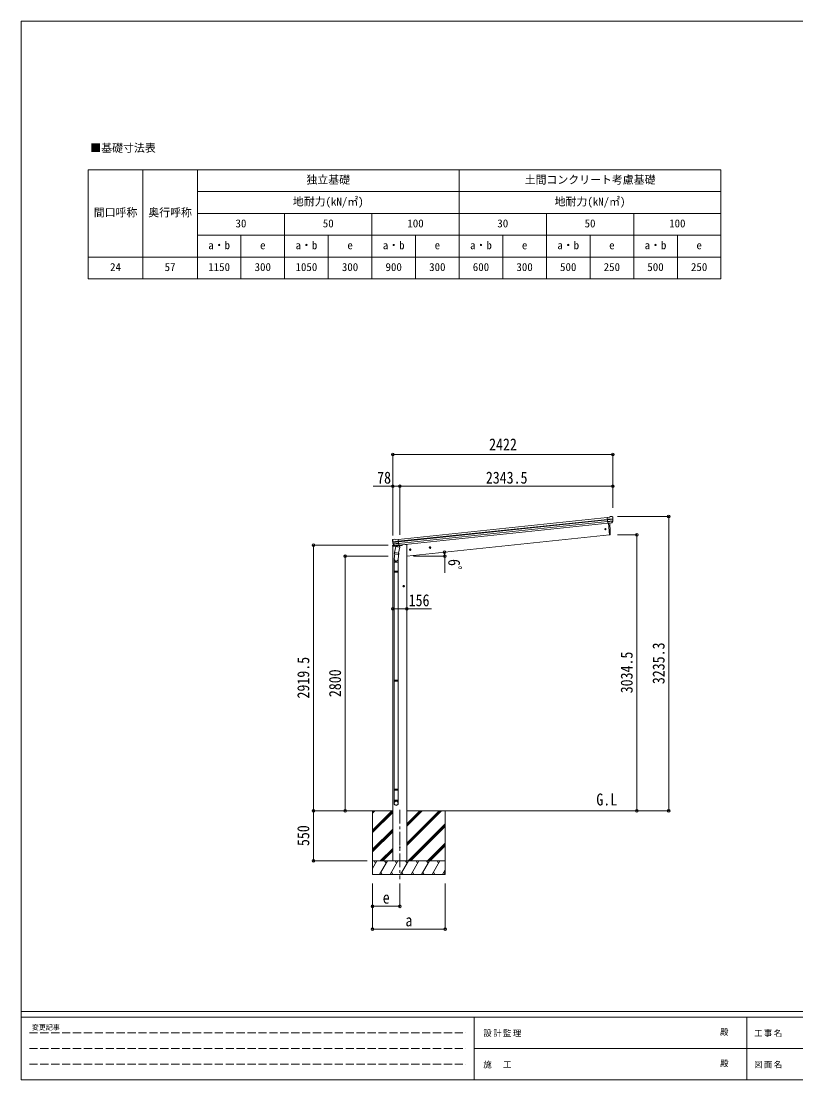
# Model space of a CAD drawing. Units: millimetres at full size, sheet at 1:30; some dimension numbers follow another scale. Extents: x -8432 to 8432, y -5820 to 5820.
# Drawn here: x -8432 to 89, y -5820 to 5820 of the extents above; entities that cross this region are included whole.
import ezdxf
from ezdxf.enums import TextEntityAlignment as Align

# ---------------------------------------------------------------- set-up
doc = ezdxf.new("R2010")
doc.units = ezdxf.units.MM
doc.header["$LTSCALE"] = 30
doc.header["$PDMODE"] = 32
doc.header["$PDSIZE"] = 30
doc.linetypes.add('CHAIN1', pattern=[8, 5, -1, 1, -1])
doc.linetypes.add('DASHED3', pattern=[4, 3, -1])
for name, color, linetype, lineweight in [('0-0_0', 7, 'Continuous', 9), ('0-1_本体', 5, 'CHAIN1', 9), ('0-3_ELV2', 4, 'Continuous', 9), ('0-6_OTH_LINE', 6, 'Continuous', 9), ('0-9_OUTLINE', 7, 'Continuous', 9), ('0-E_DET2', 7, 'Continuous', 18), ('F-0_240', 7, 'Continuous', 9)]:
    doc.layers.add(name, color=color, linetype=linetype, lineweight=lineweight)
doc.layers.add('0-7_SHAPE', color=7, linetype='Continuous')
doc.styles.add('ＭＳ ゴシック', font='')
doc.styles.get('ＭＳ ゴシック').set_extended_font_data('MS Gothic')

msp = doc.modelspace()

# ---------------------------------------------------------------- linework, layer by layer
at = {"layer": '0-0_0'}
for p, q in [((-4689.23, -2862.19), (-4345.12, -2862.19)), ((-4567.37, -2862.19), (-4567.37, -3562.19)), ((-4567.37, -3073.42), (-4356.14, -2862.19)), ((-4567.37, -2889.57), (-4539.99, -2862.19)), ((-4567.37, -2875.43), (-4554.13, -2862.19)), ((-4567.37, -3087.56), (-4345.12, -2865.32)), ((-4567.37, -3101.7), (-4345.12, -2879.46)), ((-4189.62, -2862.19), (-1873.07, -2862.19)), ((-4189.62, -3244.45), (-3807.36, -2862.19)), ((-4189.62, -3216.17), (-3835.64, -2862.19)), ((-4189.62, -3230.31), (-3821.5, -2862.19)), ((-4189.62, -3032.32), (-4019.49, -2862.19)), ((-4189.62, -3018.18), (-4033.63, -2862.19)), ((-4189.62, -3004.04), (-4047.77, -2862.19)), ((-3767.37, -2862.19), (-3767.37, -3562.19)), ((-4173.51, -3412.19), (-3767.37, -3006.05)), ((-4159.37, -3412.19), (-3767.37, -3020.2)), ((-4567.37, -3285.55), (-4345.12, -3063.3)), ((-4567.37, -3299.69), (-4345.12, -3077.45)), ((-4567.37, -3313.84), (-4345.12, -3091.59)), ((-4145.23, -3412.19), (-3767.37, -3034.34)), ((-3961.38, -3412.19), (-3767.37, -3218.19)), ((-3947.24, -3412.19), (-3767.37, -3232.33)), ((-3933.09, -3412.19), (-3767.37, -3246.47)), ((-4481.88, -3412.19), (-4345.12, -3275.43)), ((-4467.74, -3412.19), (-4345.12, -3289.58)), ((-4453.59, -3412.19), (-4345.12, -3303.72)), ((-3767.37, -3412.19), (-4567.37, -3412.19)), ((-4567.37, -3496.02), (-4518.97, -3412.19)), ((-4533.97, -3438.17), (-4548.97, -3412.19)), ((-4490.1, -3562.19), (-4403.5, -3412.19)), ((-4418.5, -3438.18), (-4433.5, -3412.19)), ((-4374.63, -3562.19), (-4288.03, -3412.19)), ((-4303.03, -3438.17), (-4318.03, -3412.19)), ((-4259.16, -3562.19), (-4172.56, -3412.19)), ((-4187.56, -3438.17), (-4202.56, -3412.19)), ((-4143.69, -3562.19), (-4057.09, -3412.19)), ((-4072.09, -3438.17), (-4087.09, -3412.19)), ((-4028.22, -3562.19), (-3941.62, -3412.19)), ((-3971.62, -3412.19), (-3956.62, -3438.17)), ((-3912.75, -3562.19), (-3826.15, -3412.19)), ((-3841.15, -3438.17), (-3856.15, -3412.19)), ((-4567.37, -3562.19), (-3767.37, -3562.19)), ((-4475.1, -3536.21), (-4460.11, -3562.19)), ((-4359.63, -3536.21), (-4344.63, -3562.19)), ((-4244.16, -3536.21), (-4229.16, -3562.19)), ((-4128.69, -3536.21), (-4113.69, -3562.19)), ((-4013.22, -3536.21), (-3998.22, -3562.19)), ((-3897.75, -3536.21), (-3882.75, -3562.19)), ((-3797.28, -3562.19), (-3767.37, -3510.38)), ((-3782.28, -3536.21), (-3767.37, -3562.04))]:
    msp.add_line(p, q, dxfattribs=at)
at = {"layer": '0-1_本体'}
msp.add_line((-4267.37, -2852.98), (-4267.37, -3612.19), dxfattribs=at)
at = {"layer": '0-3_ELV2'}
for p, q in [((-4285.21, 119.81), (-1985.8, 361.49)), ((-1959.48, 366.27), (-1986.01, 363.48)), ((-1979.22, 298.93), (-1986.01, 363.48)), ((-1983.85, 342.95), (-1924.11, 349.23)), ((-1959.48, 366.27), (-1947.88, 373.24)), ((-1946.65, 373.65), (-1933.17, 375.07)), ((-1929.5, 373.98), (-1929.51, 373.98)), ((-1929.5, 373.98), (-1924.32, 369.79)), ((-1922.94, 366.09), (-1923.25, 367.94)), ((-4283.23, 100.92), (-1983.81, 342.59)), ((-4282.8, 96.74), (-1983.37, 338.42)), ((-4280.7, 76.88), (-1981.28, 318.56)), ((-1979.53, 301.82), (-4278.94, 60.14)), ((-1923.63, 343.36), (-1983.23, 337.1)), ((-1924.47, 326.61), (-1981.5, 320.61)), ((-1925.86, 321.95), (-1981.03, 316.15)), ((-1935.87, 303.71), (-1979.24, 299.15)), ((-1979.22, 298.93), (-1969.28, 299.97)), ((-1972.34, 299.65), (-1958.95, 172.26)), ((-1969.28, 299.97), (-1969, 299.91)), ((-1969, 299.91), (-1943.67, 302.57)), ((-1943.67, 302.57), (-1943.42, 302.69)), ((-1943.42, 302.69), (-1935.73, 303.5)), ((-1934.42, 305.37), (-1924.97, 323.67)), ((-1933.36, 304.94), (-1923.24, 323.2)), ((-4342.87, 120.32), (-4346.37, 116)), ((-4342.87, 120.32), (-4342.87, 120.33)), ((-4339.51, 122.15), (-4339.51, 122.15)), ((-4311.94, 119.01), (-4285.42, 121.8)), ((-4278.64, 57.25), (-4285.42, 121.8)), ((-1958.95, 172.26), (-4189.62, -62.19)), ((-1958.95, 172.26), (-1956.9, 172.55)), ((-4347.37, 52.65), (-4348.27, 45.82)), ((-4348.27, 45.82), (-4314.54, 49.36)), ((-4347.66, 111.24), (-4347.74, 113.11)), ((-4346.37, 116), (-4347.07, 115.14)), ((-4345.12, -3412.19), (-4345.12, 46.15)), ((-4327.86, 57.01), (-4344.71, 55.24)), ((-4283.26, 101.27), (-4343, 94.99)), ((-4342.25, 89.15), (-4282.65, 95.42)), ((-4324.74, 53.59), (-4338.44, 69.35)), ((-4337.95, 72.94), (-4280.91, 78.93)), ((-4323.8, 54.23), (-4336.85, 70.17)), ((-4335.62, 68.67), (-4280.45, 74.47)), ((-4314.44, 53.49), (-4322.13, 52.68)), ((-4322.04, 52.92), (-4278.66, 57.47)), ((-4321.29, 52.67), (-4319.72, 52.84)), ((-4319.72, 52.84), (-4282.18, 56.78)), ((-4314.17, 53.42), (-4314.44, 53.49)), ((-4288.83, 56.08), (-4314.17, 53.42)), ((-4288.58, 56.2), (-4288.83, 56.08)), ((-4278.64, 57.25), (-4288.58, 56.2)), ((-4282.18, 56.78), (-4280.62, 56.95)), ((-4278.8, 58.83), (-4277.87, 58.64)), ((-4274.52, 53.57), (-4245.25, 56.64)), ((-4240.39, 64.19), (-4240.82, 60.96)), ((-4154.19, 16.45), (-4160.26, 12.04)), ((-4160.26, 12.04), (-4159.48, 4.57)), ((-4159.48, 4.57), (-4152.62, 1.52)), ((-4147.33, 13.39), (-4154.19, 16.45)), ((-3935.39, 39.44), (-3941.47, 35.03)), ((-3941.47, 35.03), (-3940.68, 27.57)), ((-3940.68, 27.57), (-3933.82, 24.51)), ((-3928.54, 36.39), (-3935.39, 39.44)), ((-4223.62, -384.24), (-4230.12, -387.99)), ((-4230.12, -387.99), (-4230.12, -395.5)), ((-4230.12, -395.5), (-4223.62, -399.25)), ((-4217.12, -387.99), (-4223.62, -384.24))]:
    msp.add_line(p, q, dxfattribs=at)
for points in [[(-4326.03, 123.57), (-4326.03, 123.57), (-4339.51, 122.15)], [(-4311.94, 119.01), (-4324.74, 123.42), (-4324.74, 123.42)], [(-4189.62, -3412.19), (-4189.62, 66.81), (-4209.62, 66.81), (-4240.47, 63.56)], [(-4152.62, 1.52), (-4146.55, 5.93), (-4147.33, 13.39)], [(-3933.82, 24.51), (-3927.75, 28.93), (-3928.54, 36.39)], [(-4223.62, -399.25), (-4217.12, -395.5), (-4217.12, -387.99)]]:
    msp.add_lwpolyline(points, dxfattribs=at)
for centre, radius in [((-2005.74, 234.81), 6.5), ((-4153.4, 8.98), 8.5), ((-4153.4, 8.98), 7.7), ((-4153.4, 8.98), 6.5), ((-3934.61, 31.98), 8.5), ((-3934.61, 31.98), 7.7), ((-3934.61, 31.98), 6.5), ((-4223.62, -391.74), 8.5), ((-4223.62, -391.74), 7.7), ((-4223.62, -391.74), 6.5), ((-4267.37, -3262.19), 4.5)]:
    msp.add_circle(centre, radius, dxfattribs=at)
for centre, radius, start, end in [((-1946.34, 370.67), 3, 96.02369, 120.97631), ((-1932.65, 370.09), 5, 51.04426, 95.95574), ((-2116.49, 344.44), 192.44, 1.4271, 6.57578), ((-1878.84, 351.34), 45.32, 182.67122, 185.64518), ((-2123.83, 344.97), 202, 354.13916, 6), ((-2854.54, 212.47), 900.99, 357.6414, 5.6433), ((-1935.98, 306.39), 2.99, 285.2717, 331.00739), ((-1927.64, 325.05), 3, 332.69111, 354.20009), ((-2123.83, 344.97), 200.2, 354.20009, 359.53883), ((-1923.45, 342.03), 1.35, 95.1605, 97.91927), ((-1920.84, 343.58), 2.74, 179.02151, 184.43412), ((-1925.87, 324.65), 3, 331, 354.13916), ((-4338.99, 117.18), 5, 96.04426, 140.95574), ((-4325.71, 120.58), 3, 71.02369, 95.97631), ((-1957.31, 175.52), 3, 278, 357.63919), ((-4146.76, 132.35), 202, 186, 197.86084), ((-4344.39, 52.26), 3, 96, 172.5), ((-4153.83, 130.3), 192.44, 185.42422, 190.5729), ((-4387.72, 87.65), 45.32, 6.35482, 9.32878), ((-4345.03, 88.79), 2.74, 7.56588, 12.97849), ((-4342.15, 87.81), 1.35, 94.08073, 96.8395), ((-4146.76, 132.35), 200.2, 192.46117, 197.79991), ((-4336.17, 71.32), 3, 197.86084, 221), ((-4334.53, 72.07), 3, 197.79991, 219.30889), ((-4322.48, 55.56), 2.99, 220.99261, 266.7283), ((-4321.34, 53.17), 0.5, 240.73754, 276), ((-4280.67, 57.45), 0.5, 276, 311.26246), ((-4245.77, 61.62), 5, 276, 352.5)]:
    msp.add_arc(centre, radius, start, end, dxfattribs=at)
for centre, major_axis, ratio, start_param, end_param in [((-1925.2, 366.48), (-0.87, 5.91), 0.020485, 0.67143203, 1.56913061), ((-1930.59, 371), (5.88, -1.31), 0.24881, 0.46058498, 0.46410383), ((-1926.21, 367.46), (-2.34, 1.9), 0.995767, 3.98597162, 4.71238898), ((-1936.18, 306.69), (-0.11, 3), 0.642905, 3.24593831, 4.20392797), ((-1936.05, 306.49), (1.66, -2.51), 0.997631, 5.80419048, 5.89294842), ((-1936.12, 306.6), (3.53, -2.11), 0.650902, 5.25614477, 5.32895537), ((-1933.75, 306.95), (1.08, 3.13), 0.040856, 2.11350352, 2.14162489), ((-2121.52, 323.03), (-20.92, 199.05), 0.994373, 4.71137894, 4.7277536), ((-4345.53, 112.09), (-0.38, 5.97), 0.020485, 4.7140547, 5.61175327), ((-4144.46, 110.41), (-20.92, 199.05), 0.994373, 4.71137894, 4.7277536), ((-4344.74, 113.26), (1.9, 2.34), 0.995767, 1.57079633, 2.29721369), ((-4341.19, 117.63), (-5.48, -2.51), 0.24881, 5.81908147, 5.82260033), ((-4144.46, 110.41), (-20.92, 199.05), 0.994373, 1.55543171, 1.57180637), ((-4324.78, 55.64), (-1.71, 2.84), 0.040856, 4.14156042, 4.16968179), ((-4322.35, 55.89), (-0.51, 2.96), 0.642905, 2.07925734, 3.03724699), ((-4322.39, 55.79), (-3.02, -2.79), 0.650902, 0.95422993, 1.02704053), ((-4322.44, 55.67), (-1.1, -2.8), 0.997631, 0.39023689, 0.47899483)]:
    msp.add_ellipse(centre, major_axis=major_axis, ratio=ratio, start_param=start_param, end_param=end_param, dxfattribs=at)
at = {"layer": '0-6_OTH_LINE'}
for p, q in [((-4345.12, 1054.86), (-4345.12, 163.78)), ((-4345.12, 1054.86), (-1923.61, 1054.86)), ((-1923.61, 1054.86), (-1923.61, 467.68)), ((-4345.12, 705.86), (-4558.65, 705.86)), ((-4345.12, 705.86), (-4345.12, 467.68)), ((-4267.12, 705.86), (-4345.12, 705.86)), ((-4267.12, 705.86), (-4267.12, 171.96)), ((-1923.61, 705.86), (-4267.12, 705.86)), ((-1923.61, 705.86), (-1923.61, 467.68)), ((-1309.21, 373.08), (-1873.07, 373.08)), ((-1309.21, 373.08), (-1309.21, -2862.19)), ((-1660.21, 172.26), (-1873.07, 172.26)), ((-1660.21, 172.26), (-1660.21, -2862.19)), ((-5217.37, -2862.19), (-5217.37, 57.29)), ((-5217.37, 57.29), (-4395.62, 57.29)), ((-4868.37, -2862.19), (-4868.37, -62.19)), ((-4868.37, -62.19), (-4395.62, -62.19)), ((-4189.62, -641.74), (-4345.12, -641.74)), ((-5217.37, -2862.19), (-4626.98, -2862.19)), ((-5217.37, -3412.19), (-5217.37, -2862.19)), ((-4868.37, -2862.19), (-4626.98, -2862.19)), ((-1660.21, -2862.19), (-1873.07, -2862.19)), ((-1309.21, -2862.19), (-1873.07, -2862.19)), ((-5217.37, -3412.19), (-4626.98, -3412.19)), ((-4567.37, -4162.19), (-4567.37, -3663.19)), ((-4567.37, -3912.19), (-4567.37, -3663.19)), ((-4267.37, -3912.19), (-4267.37, -3663.19)), ((-3767.37, -4162.19), (-3767.37, -3663.19)), ((-4567.37, -3912.19), (-4267.37, -3912.19)), ((-4567.37, -4162.19), (-3767.37, -4162.19))]:
    msp.add_line(p, q, dxfattribs=at)
at = {"layer": '0-6_OTH_LINE', "lineweight": 18}
for p, q in [((-3772.66, -62.25), (-4115.26, -62.25)), ((-3772.66, -62.25), (-3772.66, -243.75)), ((-4189.62, -641.74), (-3917.57, -641.74))]:
    msp.add_line(p, q, dxfattribs=at)
at = {"layer": '0-6_OTH_LINE'}
msp.add_arc((-4010.45, -62.25), 237.79, 0, 10.52987, dxfattribs=at)
for p in [(-4345.12, 1054.86), (-1923.61, 1054.86), (-4345.12, 705.86), (-4267.12, 705.86), (-1923.61, 705.86), (-1309.21, 373.08), (-1660.21, 172.26), (-5217.37, 57.29), (-4868.37, -62.19), (-3776.67, -18.79), (-3772.66, -62.25), (-4345.12, -641.74), (-4189.62, -641.74), (-5217.37, -2862.19), (-4868.37, -2862.19), (-1660.21, -2862.19), (-1309.21, -2862.19), (-5217.37, -3412.19), (-4567.37, -3912.19), (-4267.37, -3912.19), (-4567.37, -4162.19), (-3767.37, -4162.19)]:
    msp.add_point(p, dxfattribs=at)
at = {"layer": '0-9_OUTLINE'}
for p, q in [((-4311.3, 44.31), (-4324.66, -21.34)), ((-4321.29, 52.67), (-4280.62, 56.95)), ((-4317.93, 52.37), (-4318.08, 51.64)), ((-4317.46, 50.51), (-4292.71, 40.76)), ((-4266.42, 35.18), (-4311.3, 44.31)), ((-4309.13, 47.23), (-4309.78, 44)), ((-4288.32, 55.75), (-4291.24, 41.4)), ((-4279.78, -30.48), (-4266.42, 35.18)), ((-4278.8, 58.83), (-4277.87, 58.64)), ((-4277.87, 58.64), (-4266.67, 41.72)), ((-4266.67, 41.72), (-4267.94, 35.49)), ((-4329.96, -129.52), (-4329.96, -95.16)), ((-4322.25, -36.63), (-4327.81, -92.36)), ((-4327.14, -33.59), (-4324.65, -21.35)), ((-4326.93, -34.99), (-4326.93, -34.99)), ((-4325.59, -35.95), (-4284.63, -44.29)), ((-4279.78, -30.48), (-4324.66, -21.34)), ((-4279.35, -28.34), (-4286, -96.08)), ((-4283.96, -94.86), (-4283.96, -129.52)), ((-4279.79, -30.47), (-4282.33, -42.94)), ((-4283.96, -129.52), (-4329.96, -129.52)), ((-4329.96, -228.26), (-4328.96, -226.26)), ((-4283.96, -228.26), (-4329.96, -228.26)), ((-4284.96, -226.26), (-4328.96, -226.26)), ((-4327.96, -129.52), (-4327.96, -226.26)), ((-4285.96, -129.52), (-4285.96, -226.26)), ((-4283.96, -228.26), (-4284.96, -226.26)), ((-4283.96, -228.26), (-4283.96, -236.26)), ((-4283.96, -236.26), (-4329.96, -236.26)), ((-4284.96, -238.26), (-4328.96, -238.26)), ((-4327.96, -238.26), (-4327.96, -1424.45)), ((-4285.96, -238.26), (-4285.96, -1424.45)), ((-4283.96, -236.26), (-4284.96, -238.26)), ((-4329.96, -1426.45), (-4328.96, -1424.45)), ((-4283.96, -1426.45), (-4329.96, -1426.45)), ((-4283.96, -1434.45), (-4329.96, -1434.45)), ((-4284.96, -1424.45), (-4328.96, -1424.45)), ((-4284.96, -1436.45), (-4328.96, -1436.45)), ((-4327.96, -1436.45), (-4327.96, -2622.63)), ((-4285.96, -1436.45), (-4285.96, -2622.63)), ((-4283.96, -1426.45), (-4284.96, -1424.45)), ((-4283.96, -1434.45), (-4284.96, -1436.45)), ((-4283.96, -1426.45), (-4283.96, -1434.45)), ((-4329.96, -2624.63), (-4328.96, -2622.63)), ((-4283.96, -2624.63), (-4329.96, -2624.63)), ((-4283.96, -2632.63), (-4329.96, -2632.63)), ((-4284.96, -2622.63), (-4328.96, -2622.63)), ((-4284.96, -2634.63), (-4328.96, -2634.63)), ((-4327.96, -2634.63), (-4327.96, -2744.64)), ((-4285.96, -2634.63), (-4285.96, -2744.64)), ((-4283.96, -2624.63), (-4284.96, -2622.63)), ((-4283.96, -2632.63), (-4284.96, -2634.63)), ((-4283.96, -2624.63), (-4283.96, -2632.63)), ((-4329.96, -2778.78), (-4329.96, -2744.64)), ((-4283.96, -2744.64), (-4329.96, -2744.64)), ((-4283.96, -2778.78), (-4283.96, -2744.64))]:
    msp.add_line(p, q, dxfattribs=at)
for points in [[(-4329.96, -228.26), (-4329.96, -236.26), (-4328.96, -238.26)], [(-4329.96, -1426.45), (-4329.96, -1434.45), (-4328.96, -1436.45)], [(-4329.96, -2624.63), (-4329.96, -2632.63), (-4328.96, -2634.63)]]:
    msp.add_lwpolyline(points, dxfattribs=at)
for centre, radius, start, end in [((-4321.34, 53.17), 0.5, 240.73754, 276), ((-4318.42, 52.47), 0.5, 348.5, 96), ((-4317.1, 51.45), 1, 168.5, 248.5), ((-4292.23, 41.68), 1.03, 242.53897, 344.46569), ((-4287.74, 55.59), 0.604, 93.09842, 164.70595), ((-4280.67, 57.45), 0.5, 276, 311.26246), ((-4299.96, -95.16), 30, 177.45142, 180), ((-4325.24, -34.02), 1.95, 167.54017, 209.97766), ((-4325.19, -33.99), 2, 209.90962, 258.5), ((-4284.23, -42.33), 2, 258.5, 341.96843)]:
    msp.add_arc(centre, radius, start, end, dxfattribs=at)
for centre, major_axis, ratio, start_param, end_param in [((-4306.96, -94.86), (23, 0), 0.996195, 2.62193603, 6.60747969), ((-4306.96, -94.86), (21, 0), 0.996195, 3.02154981, 6.2247991), ((-4306.96, -2777.03), (-23, 0), 0.996195, 3.14159265, 6.28318531), ((-4306.96, -2778.78), (-23, 0), 0.996195, 3.14159265, 6.28318531), ((-4306.96, -2778.78), (0, -23.43), 0.981806, 4.71238898, 7.85398163)]:
    msp.add_ellipse(centre, major_axis=major_axis, ratio=ratio, start_param=start_param, end_param=end_param, dxfattribs=at)
msp.add_ellipse((-4306.96, -2778.78), major_axis=(21, 0), ratio=0.996195, dxfattribs=at)
at = {"layer": '0-E_DET2'}
for p, q in [((-7694.05, 4186.22), (-734.05, 4186.22)), ((-7694.05, 4186.22), (-7694.05, 2986.22)), ((-7094.05, 4186.22), (-7094.05, 2986.22)), ((-6494.05, 4186.22), (-6494.05, 2986.22)), ((-3614.05, 4186.22), (-3614.05, 2986.22)), ((-734.05, 4186.22), (-734.05, 2986.22)), ((-6494.05, 3946.22), (-734.05, 3946.22)), ((-6494.05, 3706.22), (-734.05, 3706.22)), ((-5534.05, 3706.22), (-5534.05, 2986.22)), ((-4574.05, 3706.22), (-4574.05, 2986.22)), ((-2654.05, 3706.22), (-2654.05, 2986.22)), ((-1694.05, 3706.22), (-1694.05, 2986.22)), ((-6494.05, 3466.22), (-734.05, 3466.22)), ((-6014.05, 3466.22), (-6014.05, 2986.22)), ((-5054.05, 3466.22), (-5054.05, 2986.22)), ((-4094.05, 3466.22), (-4094.05, 2986.22)), ((-3134.05, 3466.22), (-3134.05, 2986.22)), ((-2174.05, 3466.22), (-2174.05, 2986.22)), ((-1214.05, 3466.22), (-1214.05, 2986.22)), ((-7694.05, 3226.22), (-734.05, 3226.22)), ((-7694.05, 2986.22), (-734.05, 2986.22))]:
    msp.add_line(p, q, dxfattribs=at)
at = {"layer": 'F-0_240', "color": 5}
for p, q in [((-8432.06, 5820), (-8432.06, -5820)), ((-8432.06, 5820), (8007.94, 5820)), ((-8432.06, -5070), (8007.94, -5070)), ((-8432.06, -5130), (5341.19, -5130)), ((-3448.82, -5130), (-3448.82, -5820)), ((-448.82, -5130), (-448.82, -5820)), ((-3448.82, -5475), (2701.18, -5475)), ((-8432.06, -5820), (8007.94, -5820))]:
    msp.add_line(p, q, dxfattribs=at)
at = {"layer": 'F-0_240', "color": 4, "linetype": 'DASHED3'}
for p, q in [((-8342.06, -5302.5), (-3538.82, -5302.5)), ((-8342.06, -5475), (-3538.82, -5475)), ((-8342.06, -5647.5), (-3538.82, -5647.5))]:
    msp.add_line(p, q, dxfattribs=at)

# ---------------------------------------------------------------- texts
at = {"layer": '0-6_OTH_LINE', "color": 7, "style": 'ＭＳ ゴシック', "width": 0.85}
for s, p in [('2422', (-3284.36, 1060.86)), ('78', (-4516.29, 695.72)), ('2343.5', (-3320.36, 695.86)), ('156', (-4169.45, -652.51)), ('e', (-4454.87, -3922.19)), ('a', (-4204.87, -4172.19))]:
    msp.add_text(s, height=132, dxfattribs=at).set_placement(p, align=Align.BOTTOM_LEFT)
for s, rotation, p in [('6ﾟ', 270, (-3773.12, -93.77)), ('3235.3', 90, (-1315.21, -1469.55)), ('3034.5', 90, (-1666.21, -1569.97)), ('2919.5', 90, (-5223.37, -1627.45)), ('2800', 90, (-4874.37, -1612.19)), ('550', 90, (-5223.37, -3249.69))]:
    msp.add_text(s, height=132, rotation=rotation, dxfattribs=at).set_placement(p, align=Align.BOTTOM_LEFT)
at = {"layer": '0-7_SHAPE', "style": 'ＭＳ ゴシック', "width": 0.85}
msp.add_text('G.L', height=132, dxfattribs=at).set_placement((-2104.69, -2843.01), align=Align.BOTTOM_LEFT)
at = {"layer": '0-E_DET2', "style": 'ＭＳ ゴシック'}
for s, p in [('■基礎寸法表', (-7671.64, 4355.94)), ('独立基礎', (-5294.05, 4006.22)), ('土間コンクリート考慮基礎', (-2894.05, 4006.22)), ('地耐力(kN/㎡)', (-5444.05, 3766.22)), ('地耐力(kN/㎡)', (-2564.05, 3766.22)), ('間口呼称', (-7634.05, 3646.22)), ('奥行呼称', (-7034.05, 3646.22)), ('30', (-6074.05, 3526.22)), ('50', (-5114.05, 3526.22)), ('100', (-4184.05, 3526.22)), ('30', (-3194.05, 3526.22)), ('50', (-2234.05, 3526.22)), ('100', (-1304.05, 3526.22)), ('a・b', (-6374.05, 3286.22)), ('e', (-5804.05, 3286.22)), ('a・b', (-5414.05, 3286.22)), ('e', (-4844.05, 3286.22)), ('a・b', (-4454.05, 3286.22)), ('e', (-3884.05, 3286.22)), ('a・b', (-3494.05, 3286.22)), ('e', (-2924.05, 3286.22)), ('a・b', (-2534.05, 3286.22)), ('e', (-1964.05, 3286.22)), ('a・b', (-1574.05, 3286.22)), ('e', (-1004.05, 3286.22)), ('24', (-7454.05, 3046.22)), ('57', (-6854.05, 3046.22)), ('1150', (-6374.05, 3046.22)), ('300', (-5864.05, 3046.22)), ('1050', (-5414.05, 3046.22)), ('300', (-4904.05, 3046.22)), ('900', (-4424.05, 3046.22)), ('300', (-3944.05, 3046.22)), ('600', (-3464.05, 3046.22)), ('300', (-2984.05, 3046.22)), ('500', (-2504.05, 3046.22)), ('250', (-2024.05, 3046.22)), ('500', (-1544.05, 3046.22)), ('250', (-1064.05, 3046.22))]:
    msp.add_text(s, height=87.98, dxfattribs=at).set_placement(p, align=Align.BOTTOM_LEFT)
at = {"layer": 'F-0_240', "style": 'ＭＳ ゴシック'}
for s, height, p in [('変更記事', 54.99, (-8314.83, -5287.5)), ('殿', 65.98, (-744.53, -5347.5)), ('殿', 65.98, (-744.53, -5692.5))]:
    msp.add_text(s, height=height, dxfattribs=at).set_placement(p, align=Align.BOTTOM_LEFT)
at = {"layer": 'F-0_240', "char_height": 65.98, "attachment_point": 7, "style": 'ＭＳ ゴシック'}
for s, insert in [('\\T1.17;設計監理', (-3347.49, -5347.5)), ('\\T1.17;工事名', (-369.71, -5347.5)), ('\\T1.17;施\u3000工', (-3347.49, -5692.5)), ('\\T1.17;図面名', (-369.71, -5692.5))]:
    msp.add_mtext(s, dxfattribs=dict(at, insert=insert))

doc.saveas('drawing.dxf')
